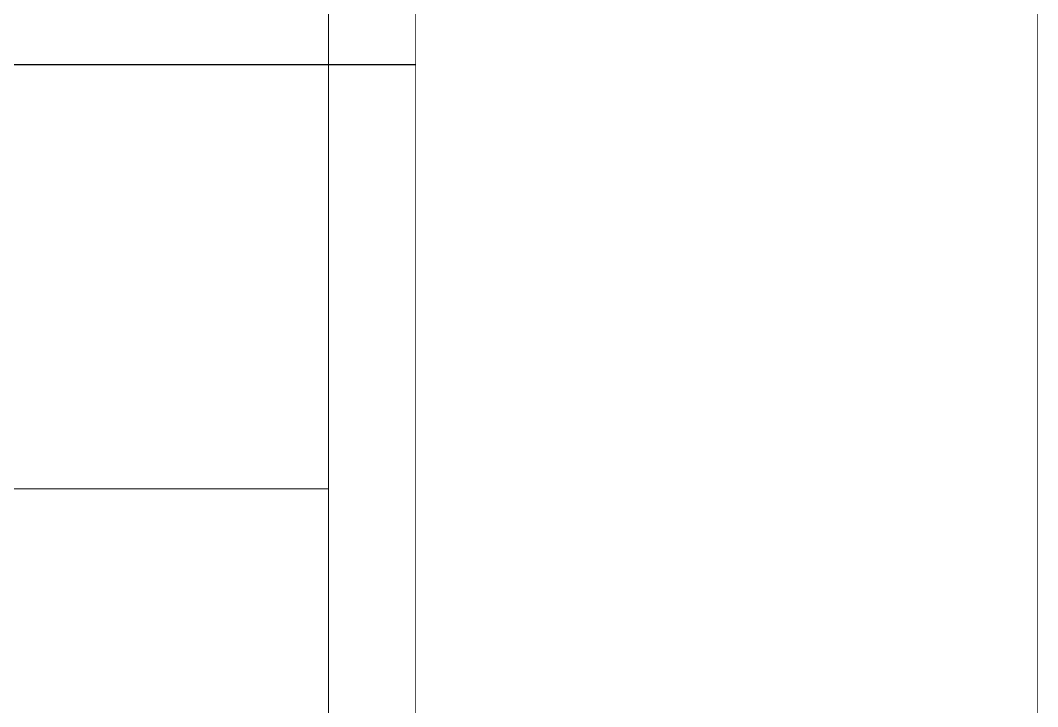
# Model space of a CAD drawing. Header units: millimetres. Extents: x 1112055 to 3390982, y -148532 to 766891.
# Drawn here: x 2334035 to 2353791, y 545089 to 558414 of the extents above; entities that cross this region are included whole.
import ezdxf

# ---------------------------------------------------------------- set-up
doc = ezdxf.new("R2010")
doc.units = ezdxf.units.MM
doc.layers.add('B COLSCH', color=204, linetype='Continuous', lineweight=20)
doc.layers.add('B TITLE BLOCK', color=250, linetype='Continuous', lineweight=0)

msp = doc.modelspace()

# ---------------------------------------------------------------- linework, layer by layer
msp.add_line((2210905.9, 557557.4), (2341712.4, 557557.4))
at = {"layer": 'B COLSCH', "color": 250, "lineweight": 0}
for p, q in [((2340021.1, 567116.2), (2340021.1, 507483)), ((2210905.9, 557557.4), (2340021.1, 557557.4)), ((2210905.9, 549317.5), (2340021.1, 549317.5))]:
    msp.add_line(p, q, dxfattribs=at)
at = {"layer": 'B TITLE BLOCK', "color": 250, "lineweight": 0, "const_width": 10.1}
for points in [[(2210532.2, 567490), (2210532.2, 489060.2), (2353785.6, 489060.2), (2353785.6, 567490)], [(2341712.4, 489060.2), (2353785.6, 489060.2), (2353785.6, 567490), (2341712.4, 567490)]]:
    msp.add_lwpolyline(points, close=True, dxfattribs=at)

doc.saveas('drawing.dxf')
